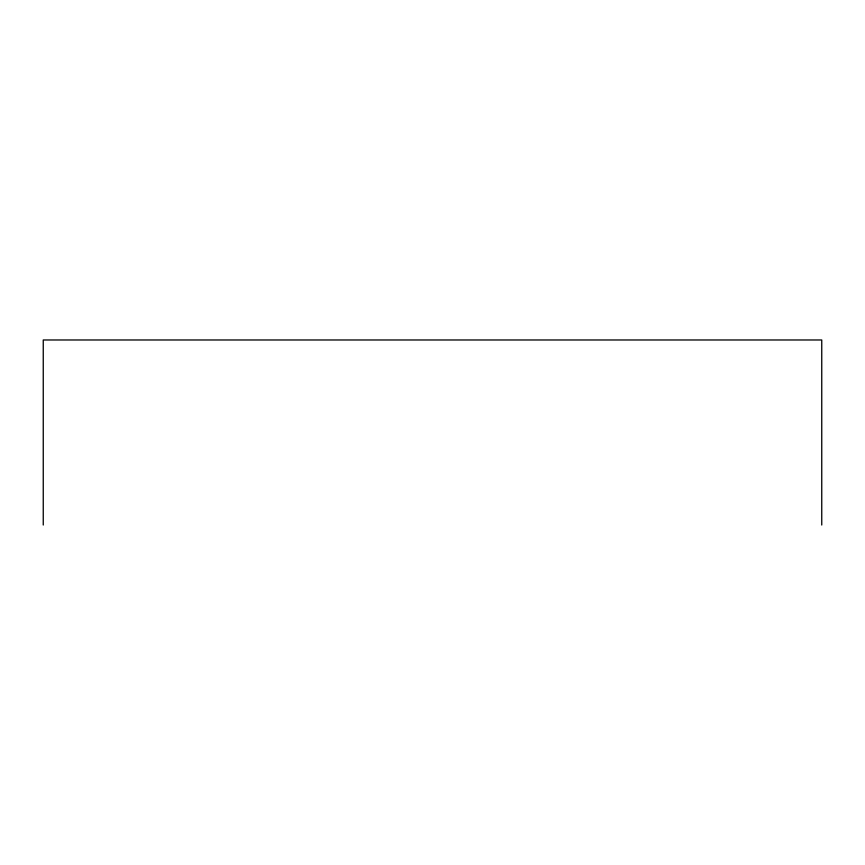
<?xml version="1.0" encoding="UTF-8"?>
<svg xmlns="http://www.w3.org/2000/svg" width="865" height="865" viewBox="0 0 865 865"><rect width="100%" height="100%" fill="white"/><g stroke="black" fill="none" stroke-linecap="round" stroke-linejoin="round"><path stroke-width="1.3" d="M821.75 525.023L821.75 339.977L43.25 339.977L43.25 525.023"/></g></svg>
